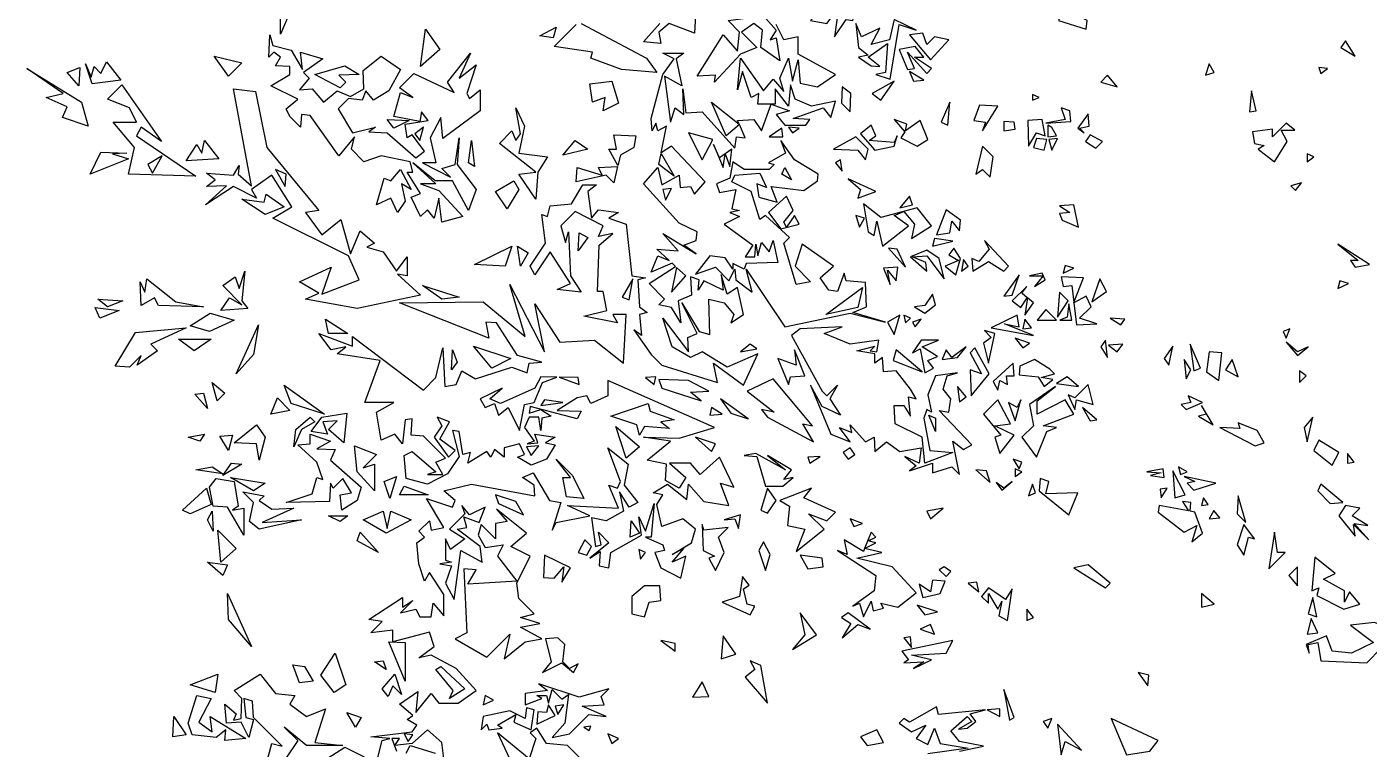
# Model space of a CAD drawing. Header units: millimetres. Extents: x -1920 to 1916, y -1858 to 1858.
# Drawn here: x -1833 to -521, y 168 to 875 of the extents above; entities that cross this region are included whole.
import ezdxf

# ---------------------------------------------------------------- set-up
doc = ezdxf.new("R2010")
doc.units = ezdxf.units.MM
doc.layers.add('ALMOND-DRAW-PROFILE', color=7, linetype='Continuous', lineweight=25)

msp = doc.modelspace()

# ---------------------------------------------------------------- linework, layer by layer
at = {"layer": 'ALMOND-DRAW-PROFILE'}
for points in [[(-1585.4, 867.5), (-1585.4, 890), (-1565.7, 913.5)], [(-1043.8, 864.7), (-1032.6, 881.6), (-1026, 880.7), (-1022.2, 901.3), (-1013.8, 904.1), (-1040.1, 906), (-1067.3, 880.7), (-1051.3, 877.8), (-1040.1, 892.9)], [(-825.1, 880.7), (-797.9, 872.2), (-796.9, 880.7), (-819.5, 891.9), (-824.2, 909.8), (-838.2, 890), (-822.3, 887.2)], [(-1161.2, 820.6), (-1160.2, 827.2), (-1178.1, 826.2), (-1152.7, 866.6), (-1138.6, 850.6), (-1136.8, 869.4), (-1148, 880.7), (-1113.3, 885.3), (-1101.1, 871.3), (-1106.7, 861.9), (-1101.1, 863.8), (-1097.3, 841.2), (-1116.1, 854.4), (-1114.2, 871.3), (-1122.7, 877.8), (-1134.9, 869.4), (-1119.9, 854.4), (-1135.8, 847.8)], [(-989.4, 823.4), (-980.9, 876.9), (-964, 871.3), (-985.6, 881.6), (-990.3, 861.9), (-1008.2, 857.2), (-999.7, 873.1), (-1017.5, 864.7), (-1023.2, 877.8), (-1020.4, 854.4), (-1011, 846.9), (-1020.4, 845), (-1008.2, 836.5), (-999.7, 835.6), (-1011, 845), (-992.2, 858.1), (-994.1, 830), (-1003.5, 828.1)], [(-1427.7, 683.5), (-1430.6, 707), (-1435.3, 687.3), (-1441.8, 695.7), (-1448.4, 689.2), (-1457.8, 707.9), (-1448.4, 711.7), (-1461.5, 732.3), (-1455.9, 732.3), (-1458.7, 742.7), (-1486.9, 748.3), (-1503.8, 742.7), (-1516, 754.9), (-1513.2, 767.1), (-1528.2, 748.3), (-1556.3, 787.7), (-1564.8, 788.7), (-1565.7, 776.5), (-1576.1, 786.8), (-1579.8, 794.3), (-1568.5, 803.7), (-1594.8, 816.8), (-1576.1, 828.1), (-1576.1, 835.6), (-1590.1, 836.5), (-1585.4, 845), (-1592, 849.7), (-1596.7, 845), (-1595.8, 866.6), (-1593, 856.3), (-1575.1, 851.6), (-1563.9, 832.8), (-1565.7, 849.7), (-1544.1, 843.1), (-1562.9, 830), (-1557.3, 824.3), (-1566.7, 813.1), (-1554.5, 814), (-1543.2, 800.9), (-1530.1, 812.1), (-1516.9, 806.5), (-1503.8, 814), (-1504.7, 831.8), (-1486.9, 845.9), (-1468.1, 832.8), (-1479.4, 812.1), (-1494.4, 802.7), (-1501.9, 812.1), (-1505.7, 802.7), (-1518.8, 804.6), (-1529.1, 794.3), (-1515, 770.8), (-1492.5, 776.5), (-1499.1, 771.8), (-1481.2, 770.8), (-1453.1, 746.4), (-1444.6, 753), (-1456.8, 769), (-1461.5, 766.1), (-1463.4, 779.3), (-1440.9, 783), (-1447.5, 791.5), (-1449.3, 782.1), (-1474.7, 786.8), (-1468.1, 810.3), (-1455.9, 805.6), (-1469, 814.9), (-1455, 829), (-1415.5, 810.3), (-1422.1, 820.6), (-1399.6, 848.7), (-1410.8, 824.3), (-1394, 837.5), (-1403.3, 809.3), (-1400.5, 804.6), (-1390.2, 813.1), (-1390.2, 792.4), (-1426.8, 765.2), (-1428.7, 785.8), (-1439, 766.1), (-1433.4, 741.7), (-1446.5, 741.7), (-1419.3, 727.7), (-1427.7, 736.1), (-1414.6, 739.9), (-1410.8, 766.1), (-1412.7, 739.9), (-1394, 715.4), (-1401.5, 694.8), (-1417.4, 723.9), (-1434.3, 723.9), (-1455.9, 741.7), (-1433.4, 721.1), (-1448.4, 721.1), (-1430.6, 714.5), (-1407.1, 689.2)], [(-1448.4, 835.6), (-1443.7, 872.2), (-1429.6, 852.5)], [(-1318.9, 863.8), (-1332, 865.6), (-1316, 874.1)], [(-950, 842.2), (-932.1, 861.9), (-946.2, 864.7), (-953.7, 857.2), (-957.5, 868.5), (-970.6, 866.6)], [(-953.7, 829), (-949, 833.7), (-965.9, 845), (-956.5, 845), (-965, 855.3), (-980.9, 852.5), (-972.5, 832.8), (-965.9, 833.7), (-972.5, 849.7)], [(-535.1, 845.9), (-544.4, 860.9), (-549.1, 854.4)], [(-1769.4, 818.7), (-1776, 838.4), (-1770.4, 825.3), (-1767.5, 835.6), (-1761, 829), (-1755.3, 840.3), (-1741.3, 822.5)], [(-1636.1, 826.2), (-1650.2, 845.9), (-1623, 839.4)], [(-1773.2, 777.4), (-1798.5, 785.8), (-1793.8, 796.2), (-1814.5, 805.6), (-1797.6, 809.3), (-1833.3, 833.7), (-1779.8, 800.9)], [(-1782.6, 816.8), (-1793.8, 830), (-1781.6, 834.7)], [(-1527.2, 814.9), (-1551.7, 828.1), (-1522.6, 836.5), (-1508.5, 828.1), (-1528.2, 827.2), (-1521.6, 820.6)], [(-966.8, 821.5), (-956.5, 822.5), (-970.6, 830.9)], [(-767.8, 815.9), (-777.2, 827.2), (-783.8, 820.6)], [(-681.5, 827.2), (-673, 830), (-677.7, 838.4)], [(-568.8, 829), (-562.3, 833.7), (-570.7, 834.7)], [(-1668, 728.6), (-1733.8, 730.5), (-1728.1, 756.7), (-1748.8, 781.2), (-1726.2, 781.2), (-1732.8, 795.2), (-1754.4, 803.7), (-1740.3, 817.8), (-1701.8, 762.4), (-1721.6, 776.5), (-1726.2, 768)], [(-1510.3, 599), (-1561, 608.4), (-1547.9, 614.1), (-1566.7, 625.3), (-1535.7, 639.4), (-1545.1, 613.1), (-1508.5, 627.2), (-1518.8, 650.7), (-1593, 687.3), (-1574.2, 698.6), (-1593.9, 729.5), (-1613.6, 715.4), (-1608.9, 707), (-1631.4, 718.3), (-1658.7, 700.4), (-1638, 719.2), (-1657.7, 718.3), (-1649.3, 724.8), (-1657.7, 731.4), (-1631.4, 729.5), (-1625.8, 738.9), (-1626.7, 730.5), (-1613.6, 719.2), (-1631.4, 814), (-1609.8, 811.2), (-1598.6, 756.7), (-1547.9, 694.8), (-1561, 692.9), (-1545.1, 671.3), (-1526.3, 686.3), (-1516.9, 652.6), (-1507.5, 675.1), (-1493.5, 662.9), (-1501, 659.1), (-1485, 654.4), (-1471.9, 635.7), (-1461.5, 649.7), (-1461.5, 631), (-1470.9, 632.8), (-1448.4, 612.2)], [(-1270, 792.4), (-1268.2, 805.6), (-1280.4, 800.9), (-1283.2, 818.7), (-1261.6, 821.5), (-1255, 799.9)], [(-1105.8, 799), (-1087.9, 792.4), (-1101.1, 788.7), (-1092.6, 778.3), (-1072, 778.3), (-1068.2, 784), (-1084.2, 784.9), (-1055.1, 795.2), (-1047.6, 785.8), (-1042.9, 801.8), (-1066.3, 797.1), (-1082.3, 803.7), (-1087, 817.8), (-1088.9, 797.1), (-1102, 814), (-1102, 799)], [(-1028.8, 791.5), (-1027.9, 809.3), (-1036.3, 815.9), (-1037.2, 799.9)], [(-998.8, 802.7), (-985.6, 821.5), (-1007.2, 809.3)], [(-933.1, 778.3), (-931.2, 800.9), (-939.6, 781.2)], [(-850.5, 802.7), (-843.9, 805.6), (-850.5, 808.4)], [(-638.3, 791.5), (-631.7, 792.4), (-636.4, 812.1)], [(-1335.8, 706.1), (-1352.6, 730.5), (-1335.8, 732.3), (-1371.4, 760.5), (-1359.2, 772.7), (-1355.5, 763.3), (-1350.8, 769.9), (-1355.5, 795.2), (-1347, 777.4), (-1352.6, 751.1), (-1324.5, 747.4), (-1333.9, 732.3)], [(-899.3, 772.7), (-884.2, 797.1), (-902.1, 798.1), (-907.7, 783), (-896.4, 781.2)], [(-837.3, 780.2), (-812.9, 782.1), (-813.8, 792.4), (-822.3, 795.2), (-818.5, 784)], [(-799.8, 770.8), (-804.5, 775.5), (-795.1, 777.4), (-796, 789.6), (-806.3, 775.5)], [(-1474.7, 775.5), (-1481.2, 784), (-1459.7, 783)], [(-1449.3, 763.3), (-1445.6, 776.5), (-1454, 769.9)], [(-1107.7, 767.1), (-1094.5, 767.1), (-1095.4, 775.5)], [(-1085.1, 770.8), (-1078.6, 775.5), (-1088.9, 776.5)], [(-1004.4, 753.9), (-985.6, 757.7), (-982.8, 768), (-985.6, 761.4), (-1010, 763.3), (-1003.5, 768), (-1008.2, 778.3), (-1018.5, 769.9)], [(-963.1, 757.7), (-952.8, 764.3), (-960.3, 783), (-974.4, 772.7), (-973.4, 779.3), (-985.6, 784), (-975.3, 771.8), (-979.1, 766.1)], [(-878.6, 772.7), (-867.3, 774.6), (-868.3, 781.2), (-878.6, 782.1)], [(-854.2, 757.7), (-846.7, 770.8), (-838.2, 768), (-841.1, 784), (-855.1, 783)], [(-835.4, 767.1), (-827, 768), (-831.4, 776), (-835.4, 778.3)], [(-613.9, 742.7), (-601.7, 762.4), (-607.3, 773.6), (-594.2, 773.6), (-602.6, 780.2), (-615.8, 767.1), (-615.8, 774.6), (-635.5, 771.8), (-633.6, 760.5), (-624.2, 758.6), (-629.9, 754.9)], [(-1677.4, 743.6), (-1667.1, 759.6), (-1662.4, 751.1), (-1659.6, 763.3), (-1645.5, 745.5)], [(-1395.8, 738), (-1401.5, 741.7), (-1398.6, 763.3)], [(-1309.5, 749.2), (-1297.3, 763.3), (-1285.1, 754.9)], [(-1255.6, 739), (-1264.4, 754.9), (-1256.9, 754.9), (-1259.7, 769), (-1238.1, 768), (-1240, 756.7), (-1253.1, 749.2)], [(-1173.4, 744.5), (-1163, 764.3), (-1186.5, 770.8)], [(-1092.6, 581.2), (-1028.8, 594.4), (-994.1, 585.9), (-1026, 595.3), (-1012.8, 600.9), (-1013.8, 624.4), (-1032.6, 626.3), (-1034.4, 633.8), (-1041, 615.9), (-1049.5, 616.9), (-1057.9, 629.1), (-1044.8, 640.4), (-1075.7, 661.9), (-1082.3, 640.4), (-1067.3, 625.3), (-1081.4, 622.5), (-1093.6, 662.9), (-1087.9, 668.5), (-1111.4, 690.1), (-1117, 686.3), (-1125.5, 713.6), (-1144.3, 723), (-1141.4, 729.5), (-1117, 731.4), (-1110.5, 717.3), (-1119.9, 721.1), (-1118, 707.9), (-1100.1, 703.2), (-1105.8, 718.3), (-1073.9, 714.5), (-1060.7, 723.9), (-1059.8, 730.5), (-1083.2, 744.5), (-1096.4, 763.3), (-1091.7, 751.1), (-1108.6, 741.7), (-1103, 739.9), (-1107.7, 735.2), (-1132.1, 735.2), (-1143.3, 742.7), (-1146.1, 726.7), (-1159.3, 721.1), (-1156.5, 712.6), (-1140.5, 715.4), (-1144.3, 696.7), (-1136.8, 694.8), (-1146.1, 692.9), (-1136.8, 689.2), (-1151.8, 681.7), (-1123.6, 661), (-1131.1, 649.7), (-1121.7, 649.7), (-1120.8, 661.9), (-1118.9, 650.7), (-1115.2, 663.8), (-1107.7, 654.4), (-1103.9, 665.7), (-1099.2, 644.1), (-1130.2, 643.2), (-1132.1, 637.5), (-1143.3, 643.2), (-1143.3, 637.5), (-1150.8, 648.8), (-1165.8, 650.7), (-1179.9, 632.8), (-1160.2, 639.4), (-1147.1, 626.3), (-1141.4, 637.5), (-1140.5, 627.2), (-1124.5, 615), (-1130.2, 637.5)], [(-1013.8, 744.5), (-1011, 754.9), (-1023.2, 767.1), (-1044.8, 754.9), (-1021.3, 753.9)], [(-839.2, 753.9), (-836.4, 764.3), (-846.7, 765.2), (-849.5, 756.7)], [(-831.7, 753.9), (-826, 765.2), (-834.5, 764.3)], [(-788.5, 755.8), (-781.9, 762.4), (-794.1, 769), (-798.8, 762.4)], [(-1771.3, 730.5), (-1761, 752.1), (-1735.6, 751.1), (-1749.7, 750.2), (-1733.8, 745.5)], [(-1710.3, 731.4), (-1700.9, 748.3), (-1715, 739.9)], [(-1213.4, 750.6), (-1200.6, 728.6), (-1215.6, 739.9)], [(-1152.7, 737), (-1150.8, 750.2), (-1146.1, 738), (-1144.3, 754.9), (-1156.5, 746.4), (-1162.1, 759.6)], [(-891.8, 727.7), (-888.9, 747.4), (-899.3, 757.7), (-905.8, 730.5), (-899.3, 735.2)], [(-582, 742.7), (-575.4, 747.4), (-582, 750.2)], [(-1580.7, 718.3), (-1579.8, 730.5), (-1590.1, 735.2)], [(-1470.9, 692.9), (-1477.5, 707), (-1491.6, 700.4), (-1484.1, 726.7), (-1477.5, 723.9), (-1468.1, 735.2), (-1457.8, 715.4), (-1467.2, 721.1), (-1463.4, 704.2)], [(-1296.3, 723), (-1295.4, 737), (-1271, 729.5), (-1274.7, 737), (-1255.9, 737.9), (-1259.7, 722), (-1267.2, 729.5)], [(-1086.1, 724.8), (-1095.4, 730.5), (-1092.6, 737)], [(-1036.3, 733.3), (-1038.2, 744.5), (-1042.9, 741.7)], [(-1363.9, 696.7), (-1375.2, 713.6), (-1357.3, 723.9), (-1352.6, 715.4)], [(-1021.3, 707), (-1003.5, 713.6), (-1030.7, 725.8), (-1018.5, 715.4)], [(-593.3, 714.5), (-587.6, 722), (-597.9, 719.2)], [(-1600.5, 691), (-1623, 706.1), (-1601.4, 703.2), (-1599.5, 710.8), (-1581.7, 698.6)], [(-1209, 705.1), (-1203.4, 716.4), (-1211.8, 715.4)], [(-1096.4, 677), (-1078.6, 681.7), (-1083.2, 690.1), (-1090.8, 678.8), (-1093.6, 683.5), (-1084.2, 694.8), (-1090.8, 708.9), (-1108.6, 692.9)], [(-980, 697.6), (-967.8, 700.4), (-970.6, 708.9)], [(-996.9, 660.1), (-971.5, 679.8), (-985.6, 690.1), (-976.2, 693.9), (-965.9, 681.7), (-968.7, 667.6), (-949, 679.8), (-963.1, 697.6), (-998.8, 688.2), (-1015.7, 701.4), (-1011, 674.1), (-1005.3, 670.4), (-1002.5, 684.5)], [(-944.3, 671.3), (-931.2, 673.2), (-929.3, 684.5), (-921.8, 675.1), (-920.9, 685.4), (-934.9, 695.7)], [(-805.4, 678.8), (-810.1, 700.4), (-824.2, 699.5), (-813.8, 692.9), (-824.2, 692), (-821.4, 685.4)], [(-1019.4, 678.8), (-1014.7, 687.3), (-1023.2, 690.1)], [(-1294.5, 655.4), (-1293.5, 673.2), (-1285.1, 668.5)], [(-1365.8, 640.4), (-1395.8, 642.2), (-1359.2, 660.1)], [(-1350.8, 640.4), (-1353.6, 660.1), (-1343.3, 653.5)], [(-974.4, 639.4), (-982.8, 657.2), (-991.3, 658.2)], [(-936.8, 628.1), (-941.5, 647.9), (-953.7, 656.3), (-969.7, 649.7), (-953.7, 635.7), (-954.6, 644.1), (-967.8, 649.7), (-953.7, 650.7)], [(-948.1, 660.1), (-928.4, 664.8), (-946.2, 667.6)], [(-925.5, 631.9), (-920.9, 647.9), (-927.4, 658.2), (-932.1, 651.6), (-922.7, 646), (-935.9, 640.4)], [(-908.6, 635.7), (-893.6, 645), (-878.6, 635.7), (-873.9, 640.4), (-897.4, 665.7), (-892.7, 657.2), (-903, 645), (-909.6, 647.9)], [(-535.1, 639.4), (-521, 642.2), (-551.9, 661.9), (-532.2, 646), (-539.7, 646)], [(-919.9, 635.7), (-913.3, 640.4), (-918, 646.9)], [(-1643.6, 597.2), (-1635.2, 609.4), (-1623, 602.8), (-1641.8, 621.6), (-1629.6, 630), (-1625.8, 618.8), (-1620.2, 635.7), (-1623, 606.6), (-1617.4, 599)], [(-1198.2, 639.3), (-1203.4, 615), (-1189.3, 631)], [(-989.4, 622.5), (-992.2, 636.6), (-983.7, 626.3), (-981.9, 639.4), (-995.9, 638.5)], [(-878.6, 611.3), (-870.2, 612.2), (-863.6, 631.9)], [(-848.6, 620.6), (-838.2, 627.2), (-841.1, 633.8), (-853.3, 631), (-840.1, 631)], [(-809.9, 605), (-800.7, 629.1), (-822.3, 630), (-820.4, 620.6), (-812, 621.6)], [(-820.4, 633.8), (-810.1, 638.5), (-818.5, 641.3)], [(-1660.5, 600.9), (-1704.7, 601.9), (-1708.4, 609.4), (-1721.6, 601.9), (-1722.5, 625.3), (-1717.8, 615), (-1715.9, 628.1), (-1687.8, 605.6)], [(-1427.7, 608.4), (-1446.5, 621.6), (-1410.8, 610.3)], [(-1244.7, 607.5), (-1240.9, 628.1), (-1251.3, 610.3)], [(-1052.3, 593.4), (-1016.6, 619.7), (-1021.3, 600)], [(-855.5, 609.7), (-860.8, 614.1), (-856.1, 620.6), (-870.2, 606.6), (-861.7, 600)], [(-792.3, 605.6), (-778.2, 615.9), (-784.7, 628.1)], [(-551.9, 618.8), (-541.6, 623.5), (-550.1, 626.3)], [(-1754.4, 600.9), (-1763.8, 608.4), (-1739.4, 606.6)], [(-955.6, 594.4), (-945.3, 602.8), (-948.1, 613.1), (-955.6, 601.9), (-965.9, 600.9)], [(-858, 592.5), (-849.5, 604.7), (-855.3, 609.5)], [(-826, 590.6), (-815.7, 606.6), (-824.2, 615)], [(-823.7, 587.8), (-812, 587.8), (-814.8, 603.7), (-816.7, 590.6)], [(-809.9, 604.8), (-807.3, 583.1), (-787.6, 584), (-804.5, 589.7), (-793.2, 600.9), (-797.9, 611.3)], [(-1761.9, 589.7), (-1766.6, 600), (-1743.1, 597.2)], [(-1654.9, 576.5), (-1673.7, 582.2), (-1654, 594.4), (-1630.5, 587.8)], [(-985.6, 573.7), (-980, 592.5), (-992.2, 585.9)], [(-974.4, 585), (-969.7, 589.7), (-976.2, 592.5)], [(-890.8, 580.3), (-849.5, 572.8), (-877.7, 584), (-863.6, 581.2), (-865.5, 592.5)], [(-845.8, 587.8), (-827, 587.8), (-837.3, 598.1)], [(-1746.9, 542.7), (-1727.2, 575.6), (-1677.4, 580.3), (-1712.2, 564.3), (-1705.6, 557.7), (-1725.3, 543.7), (-1721.6, 553.1), (-1732.8, 541.8)], [(-1628.6, 535.2), (-1607, 583.1), (-1611.7, 554)], [(-1538.5, 574.6), (-1541.3, 588.7), (-1519.7, 574.6)], [(-921.8, 436.7), (-928.4, 469.5), (-918, 461.1), (-909.6, 465.8), (-941.5, 499.5), (-932.1, 497.7), (-930.2, 510.8), (-937.7, 520.2), (-934, 533.3), (-923.7, 536.2), (-945.3, 533.3), (-952.8, 514.6), (-949, 497.7), (-953.7, 500.5), (-956.5, 492), (-950.9, 460.1), (-928.4, 458.2), (-955.6, 447.9), (-958.4, 473.3), (-984.7, 486.4), (-985.6, 504.2), (-976.2, 504.2), (-969.7, 493.9), (-971.5, 512.7), (-964, 510.8), (-969.7, 520.2), (-983.7, 538), (-995.9, 537.1), (-996.9, 551.2), (-1004.4, 545.5), (-1004.4, 554.9), (-1022.2, 557.7), (-1004.4, 562.4), (-1009.1, 557.7), (-1002.5, 556.8), (-1000.6, 568.1), (-1028.8, 564.3), (-1054.1, 574.6), (-1036.3, 581.2), (-1077.6, 579.3), (-1086.1, 572.8), (-1056, 518.3), (-1051.3, 513.6), (-1041, 524), (-1048.5, 510.8), (-1038.2, 494.9), (-1056, 503.3), (-1067.3, 524), (-1047.6, 476.1), (-1028.8, 468.6), (-1039.1, 482.7), (-1026.9, 478), (-1028.8, 485.5), (-1013.8, 468.6), (-1005.3, 473.3), (-1004.4, 459.2), (-993.1, 468.6), (-980, 459.2), (-959.3, 462.9), (-961.2, 447.9), (-975.3, 454.5), (-964, 445.1), (-970.6, 440.4), (-948.1, 447.9), (-948.1, 438.5), (-929.3, 444.2)], [(-965, 581.2), (-959.3, 588.7), (-967.8, 585.9)], [(-893.6, 545.5), (-887.1, 574.6), (-897.4, 577.5), (-890.8, 570.9), (-898.3, 565.3)], [(-859.8, 579.3), (-851.4, 580.3), (-858, 588.7)], [(-764.1, 583.1), (-760.3, 588.7), (-774.4, 589.7)], [(-602.6, 570), (-598.9, 579.3), (-605.5, 576.5)], [(-1669.9, 557.7), (-1684.9, 569), (-1653, 569)], [(-1135.8, 556.8), (-1119.9, 559.6), (-1126.4, 564.3)], [(-955.6, 536.2), (-947.1, 540.9), (-952.8, 548.4), (-943.4, 552.1), (-958.4, 561.5), (-942.4, 568.1), (-959.3, 568.1), (-967.8, 555.9), (-960.3, 559.6)], [(-859.8, 560.6), (-853.3, 565.3), (-867.3, 570)], [(-777.2, 551.2), (-779.1, 568.1), (-783.8, 561.5)], [(-767.8, 556.8), (-762.2, 564.3), (-776.3, 563.4)], [(-692.8, 538), (-686.2, 540.9), (-696.5, 564.3)], [(-591.4, 553.1), (-581, 561.5), (-591.4, 556.8), (-602.6, 566.2)], [(-1418.4, 539), (-1417.4, 558.7), (-1412.7, 546.5)], [(-1378.9, 540.9), (-1396.8, 562.4), (-1360.2, 550.2)], [(-1088.9, 524.9), (-1087, 532.4), (-1072.9, 533.3), (-1083.2, 558.7), (-1081.4, 543.7), (-1099.2, 550.2)], [(-986.6, 548.4), (-958.4, 537.1), (-983.7, 558.7)], [(-938.7, 549.3), (-923.7, 551.2), (-915.2, 561.5), (-929.3, 551.2), (-934.9, 558.7)], [(-910.5, 513.6), (-892.7, 535.2), (-906.8, 560.6), (-911.5, 555.9), (-900.2, 535.2), (-911.5, 539)], [(-717.2, 543.7), (-713.4, 562.4), (-721.9, 550.2)], [(-668.3, 528.6), (-665.5, 555.9), (-677.7, 556.8), (-680.5, 537.1)], [(-884.2, 519.3), (-882.4, 528.6), (-874.9, 524.9), (-875.8, 533.3), (-868.3, 533.3), (-869.2, 545.5), (-888.9, 527.7)], [(-839.2, 523), (-830.7, 529.6), (-842, 531.5), (-828.9, 535.2), (-833.6, 539.9), (-848.6, 549.3), (-862.7, 542.7), (-863.6, 534.3), (-844.8, 532.4)], [(-700.3, 530.5), (-695.6, 539), (-702.1, 549.3)], [(-649.6, 532.4), (-655.2, 549.3), (-661.8, 539)], [(-589.5, 526.8), (-582.9, 533.3), (-589.5, 538)], [(-1647.4, 508.9), (-1652.1, 526.8), (-1639.9, 516.4)], [(-1351.7, 479.8), (-1347, 505.2), (-1337.6, 507.1), (-1329.2, 526.8), (-1315.2, 532), (-1331.1, 532.4), (-1336.7, 521.1), (-1370.5, 506.1), (-1380.8, 510.8), (-1368.6, 521.1), (-1390.2, 510.8), (-1385.5, 502.4), (-1376.1, 506.1), (-1372.4, 494.9), (-1363, 502.4)], [(-1312.9, 531.9), (-1293.5, 524.9), (-1294.5, 531.5)], [(-1220.3, 524.9), (-1218.4, 532.4), (-1228.7, 531.5)], [(-1212.8, 521.1), (-1174.3, 508.9), (-1184.6, 517.4), (-1166.8, 518.3), (-1186.5, 528.6), (-1215.6, 529.6)], [(-1064.5, 468.6), (-1074.8, 486.4), (-1065.4, 484.5), (-1103.9, 530.5), (-1129.2, 518.3), (-1103, 497.7), (-1115.2, 500.5), (-1109.5, 493)], [(-805.4, 523), (-816.7, 532.4), (-827, 525.8)], [(-809.1, 500.5), (-807.3, 509.9), (-791.3, 505.2), (-796, 524.9), (-809.1, 511.8), (-815.7, 514.6)], [(-1656.8, 501.4), (-1669, 515.5), (-1660.5, 516.4)], [(-1594.8, 495.8), (-1588.3, 511.8), (-1576.1, 499.5)], [(-1542.3, 495.8), (-1575.1, 506.1), (-1581.7, 524)], [(-921.8, 508), (-915.2, 512.7), (-923.7, 523)], [(-846.7, 453.6), (-836.4, 478.9), (-827, 482.7), (-840.1, 484.5), (-810.1, 495.8), (-818.5, 509.9), (-845.8, 495.8), (-845.8, 508.9), (-827.9, 523), (-853.3, 505.2), (-849.5, 484.5), (-860.8, 473.3)], [(-700.3, 500.5), (-684.3, 507.1), (-698.4, 513.6), (-695.6, 507.1), (-705, 505.2)], [(-1331.1, 504.2), (-1309.5, 507.1), (-1327.3, 509.9)], [(-1234.4, 475.1), (-1237.2, 485.5), (-1262.5, 493.9), (-1225.9, 506.1), (-1224, 498.6), (-1200.6, 490.2), (-1213.7, 488.3), (-1205.3, 481.7), (-1229.7, 483.6)], [(-1165.8, 494.9), (-1153.6, 495.8), (-1164, 502.4)], [(-1128.3, 491.1), (-1155.5, 510.8), (-1145.2, 496.7)], [(-882.4, 457.3), (-868.3, 475.1), (-887.1, 484.5), (-872, 486.4), (-884.2, 509.9), (-898.3, 495.8), (-881.4, 475.1), (-887.1, 473.3)], [(-867.3, 489.2), (-861.7, 509.9), (-865.5, 502.4), (-873.9, 507.1)], [(-794.1, 489.2), (-787.6, 490.2), (-801.6, 502.4)], [(-674, 485.5), (-685.2, 504.2), (-680.5, 495.8), (-688.1, 493.9)], [(-1606.1, 450.7), (-1608.9, 466.7), (-1630.5, 467.6), (-1608.9, 485.5), (-1600.5, 473.3)], [(-1572.3, 463.9), (-1570.4, 480.8), (-1556.3, 493), (-1551.7, 488.3), (-1564.8, 480.8)], [(-1523.5, 467.6), (-1538.5, 480.8), (-1530.1, 489.2), (-1544.1, 488.3), (-1539.4, 476.1), (-1555.4, 478.9), (-1545.1, 493), (-1520.7, 496.7)], [(-1421.2, 453.6), (-1414.6, 460.1), (-1429.6, 471.4), (-1420.2, 488.3), (-1432.4, 493), (-1427.7, 484.5), (-1435.3, 473.3)], [(-945.3, 478.9), (-951.8, 494.9), (-945.3, 492)], [(-632.7, 464.8), (-624.2, 467.6), (-630.8, 479.8), (-649.6, 487.3), (-647.7, 481.7), (-667.4, 482.7)], [(-582, 468.6), (-576.4, 493), (-584.8, 482.7)], [(-1664.3, 469.5), (-1675.6, 473.3), (-1659.6, 476.1)], [(-1636.1, 460.1), (-1644.6, 474.2), (-1632.4, 475.1)], [(-1525.4, 401.9), (-1527.2, 416.9), (-1516, 418.8), (-1524.4, 432.9), (-1533.8, 423.5), (-1536.6, 428.2), (-1537.6, 410.4), (-1579.8, 409.4), (-1554.5, 417.9), (-1549.8, 433.8), (-1544.1, 432), (-1549.8, 448.9), (-1568.5, 465.8), (-1556.3, 466.7), (-1556.3, 476.1), (-1536.6, 469.5), (-1549.8, 462), (-1531.9, 461.1), (-1536.6, 450.7), (-1506.6, 424.5), (-1510.3, 411.3)], [(-1247.5, 452.6), (-1257.8, 483.6), (-1234.4, 463.9)], [(-1164, 459.2), (-1160.2, 466.7), (-1179.9, 473.3)], [(-1493.5, 420.7), (-1510.3, 439.5), (-1513.2, 464.8), (-1491.6, 456.4), (-1504.7, 443.2), (-1493.5, 447)], [(-1340.4, 455.4), (-1332.9, 464.8), (-1345.1, 463.9)], [(-1030.7, 451.7), (-1024.1, 456.4), (-1028.8, 462.9), (-1035.4, 458.2)], [(-557.6, 446), (-551, 458.2), (-570.7, 470.4), (-575.4, 460.1)], [(-1641.8, 435.7), (-1633.3, 447.9), (-1623, 447)], [(-1288.8, 413.2), (-1305.7, 415.1), (-1309.5, 433.8), (-1302, 433.8), (-1316, 451.7), (-1300.1, 435.7)], [(-1111.4, 425.4), (-1094.5, 425.4), (-1084.2, 433.8), (-1093.6, 432), (-1086.1, 441.4), (-1109.5, 455.4), (-1091.7, 441.4), (-1120.8, 457.3), (-1132.1, 455.4), (-1119.9, 454.5)], [(-1068.2, 447.9), (-1057.9, 454.5), (-1070.1, 453.6)], [(-863.6, 442.3), (-860.8, 448.9), (-869.2, 451.7)], [(-542.6, 447.9), (-536, 448.9), (-542.6, 457.3)], [(-1641.8, 437.6), (-1668, 441.4), (-1652.1, 444.2)], [(-1621.1, 377.5), (-1637.1, 404.7), (-1651.2, 405.7), (-1654.9, 424.5), (-1648.3, 432.9), (-1630.5, 430.1), (-1626.7, 405.7), (-1632.4, 401.9), (-1621.1, 403.8)], [(-1611.7, 420.7), (-1634.3, 433.8), (-1600.5, 428.2)], [(-1478.4, 413.2), (-1484.1, 430.1), (-1471.9, 434.8)], [(-891.8, 429.1), (-895.5, 440.4), (-905.8, 441.4)], [(-867.3, 434.8), (-860.8, 439.5), (-867.3, 442.3)], [(-814.8, 397.2), (-806.3, 418.8), (-837.3, 417.9), (-834.5, 430.1), (-842.9, 432.9), (-843.9, 420.7)], [(-735, 435.7), (-721.9, 433.8), (-722.8, 442.3), (-738.7, 439.5), (-724.7, 438.5)], [(-711.5, 414.1), (-701.2, 416.9), (-713.4, 440.4)], [(-705.9, 436.7), (-699.3, 439.5), (-707.8, 444.2)], [(-692.8, 421.6), (-671.2, 428.2), (-702.1, 434.8), (-691.8, 430.1), (-699.3, 428.2)], [(-1673.7, 398.2), (-1681.2, 401.9), (-1657.7, 423.5), (-1653, 407.6)], [(-1469, 416.9), (-1464.4, 425.4), (-1440.9, 416.9)], [(-1109.5, 399.1), (-1101.1, 411.3), (-1109.5, 423.5), (-1116.1, 401.9)], [(-1081.4, 361.6), (-1054.1, 383.2), (-1069.2, 398.2), (-1051.3, 391.6), (-1042.9, 400), (-1073.9, 414.1), (-1066.3, 423.5), (-1097.3, 411.3), (-1087.9, 405.7), (-1089.8, 386.9), (-1072.9, 383.2)], [(-880.5, 421.6), (-870.2, 430.1), (-878.6, 423.5), (-886.1, 429.1)], [(-854.2, 416), (-847.6, 418.8), (-850.5, 427.3)], [(-724.7, 414.1), (-719, 423.5), (-725.6, 422.6)], [(-559.5, 408.5), (-547.3, 409.4), (-568.8, 427.3), (-571.7, 420.7)], [(-1606.1, 383.2), (-1615.5, 390.7), (-1611.7, 409.4), (-1622.1, 419.8), (-1601.4, 416), (-1606.1, 411.3), (-1593.9, 402.9), (-1572.3, 403.8), (-1603.3, 389.7), (-1564.8, 392.5)], [(-1348, 397.2), (-1355.5, 410.4), (-1375.2, 416.9), (-1372.4, 408.5)], [(-697.9, 401.2), (-726.5, 406.6), (-727.5, 400), (-702.1, 380.3), (-689.9, 386.9), (-694.6, 370.9), (-684.3, 379.4), (-691.8, 400), (-696.3, 400.9), (-695.6, 409.4), (-704, 410.4)], [(-685.2, 406.6), (-678.7, 407.6), (-683.4, 414.1)], [(-642.1, 389.7), (-649.6, 416), (-650.5, 398.2)], [(-1651.2, 381.3), (-1656.8, 392.5), (-1652.1, 401)], [(-1527.2, 390.7), (-1538.5, 396.3), (-1519.7, 396.3)], [(-1482.2, 379.4), (-1504.7, 392.5), (-1485, 401), (-1481.2, 384.1), (-1477.5, 401), (-1457.8, 392.5)], [(-1415.5, 314.6), (-1409, 362.5), (-1388.3, 351.2), (-1390.2, 366.3), (-1412.7, 383.2), (-1403.3, 385), (-1406.2, 395.4), (-1391.1, 389.7), (-1385.5, 404.7), (-1400.5, 397.2), (-1408, 406.6), (-1405.2, 398.2), (-1420.2, 383.2), (-1405.2, 373.8), (-1419.3, 363.4), (-1424, 373.8), (-1424, 353.1), (-1418.4, 351.2), (-1429.6, 349.4), (-1418.4, 347.5), (-1424, 330.6)], [(-1366.7, 256.4), (-1346.1, 273.3), (-1330.1, 276.1), (-1350.8, 287.4), (-1332, 291.2), (-1350.8, 296.8), (-1337.6, 300.5), (-1352.6, 315.6), (-1354.5, 330.6), (-1341.4, 356.9), (-1360.2, 366.3), (-1345.1, 379.4), (-1374.2, 402.9), (-1363.9, 390.7), (-1375.2, 388.8), (-1375.2, 373.8), (-1389.3, 387.8), (-1392.1, 377.5), (-1385.5, 365.3), (-1367.7, 368.1), (-1373.3, 356.9), (-1354.5, 332.5), (-1402.4, 329.6), (-1394, 343.7), (-1406.2, 344.7), (-1403.3, 281.8), (-1414.6, 276.1), (-1383.6, 258.3), (-1361.1, 280.8)], [(-1137.7, 384.1), (-1135.8, 397.2), (-1151.8, 392.5), (-1141.4, 393.5)], [(-950, 393.5), (-937.7, 403.8), (-953.7, 401)], [(-677.7, 393.5), (-667.4, 394.4), (-673.1, 401.6)], [(-521.9, 372.8), (-536, 388.8), (-522.8, 386.9), (-537.9, 396.3), (-530.4, 403.8), (-544.4, 406.6), (-551, 396.3), (-535.1, 376.6), (-536.9, 387.8)], [(-1643.6, 351.2), (-1646.5, 382.2), (-1628.6, 364.4)], [(-1243.8, 375.6), (-1242.8, 391.6), (-1234.4, 379.4)], [(-1160.2, 342.8), (-1151.8, 360.6), (-1157.4, 375.6), (-1148, 385), (-1171.5, 382.2), (-1173.4, 387.8), (-1172.4, 362.5), (-1161.2, 356.9), (-1166.8, 355)], [(-1025, 386), (-1016.6, 388.8), (-1028.8, 393.5)], [(-643.9, 357.8), (-639.2, 375.6), (-633.6, 373.8), (-643.9, 387.8), (-650.5, 368.1)], [(-1489.7, 360.6), (-1510.3, 371.9), (-1507.5, 380.3)], [(-1286, 357.8), (-1281.3, 366.3), (-1287.9, 372.8), (-1294.5, 360.6)], [(-1111.4, 342.8), (-1106.7, 358.7), (-1113.3, 370.9), (-1118, 362.5)], [(-1015.7, 297.7), (-1008.2, 312.8), (-1006.3, 303.4), (-995.9, 306.2), (-998.8, 310.9), (-981.9, 307.1), (-964, 321.2), (-987.5, 346.5), (-1022.2, 355), (-997.8, 360.6), (-1014.5, 364.3), (-1015.7, 361.6), (-1034.4, 372.8), (-1031.6, 358.7), (-1041, 362.5), (-1003.5, 338.1), (-1005.3, 323.1), (-1026, 308.1), (-1019.4, 310.9)], [(-1014.5, 364.5), (-1003.5, 370), (-1011, 371.9), (-1003.5, 375.6), (-1008.2, 380.3)], [(-619.5, 344.7), (-603.6, 360.6), (-611.1, 360.6), (-613.9, 380.3)], [(-1310.4, 331.5), (-1302, 345.6), (-1327.3, 357.8), (-1328.2, 336.2), (-1317.9, 335.3), (-1308.5, 346.5)], [(-1233.4, 354.1), (-1228.7, 360.6), (-1235.3, 363.4)], [(-1070.1, 344.7), (-1055.1, 346.5), (-1056, 355), (-1077.6, 357.8)], [(-546.3, 305.2), (-530.4, 309.9), (-540.7, 322.1), (-545.4, 311.8), (-545.4, 323.1), (-566, 334.3), (-554.8, 340), (-574.5, 355.9), (-577.3, 323.1), (-570.7, 325.9), (-572.6, 318.4)], [(-1641.8, 338.1), (-1656.8, 351.2), (-1637.1, 348.4)], [(-934.9, 337.2), (-930.2, 341.8), (-936.8, 346.5), (-941.5, 343.7)], [(-779.1, 325.9), (-774.4, 330.6), (-796, 348.4), (-810.1, 345.6)], [(-591.4, 327.8), (-591.4, 346.5), (-599.8, 338.1)], [(-1126.4, 299.6), (-1121.7, 308.1), (-1129.2, 309.9), (-1133, 325), (-1127.4, 328.7), (-1133.9, 337.2), (-1136.8, 317.4), (-1153.6, 311.8)], [(-957.5, 316.5), (-940.6, 320.3), (-935.9, 332.5), (-948.1, 333.4), (-950, 322.1), (-961.2, 329.6)], [(-903, 322.1), (-904.9, 331.5), (-913.3, 330.6)], [(-1613.6, 268.6), (-1636.1, 294.9), (-1637.1, 320.3)], [(-1229.7, 297.7), (-1225, 311.8), (-1213.7, 313.7), (-1214.7, 327.8), (-1229.7, 327.8), (-1241.9, 317.4), (-1241.9, 300.5)], [(-874.9, 294), (-870.2, 325), (-876.7, 314.6), (-893.6, 325.9), (-900.2, 317.4), (-893.6, 310.9), (-893.6, 320.3), (-884.2, 305.2), (-880.5, 312.8), (-883.3, 298.7)], [(-685.2, 307.1), (-673, 309.9), (-685.2, 320.3)], [(-572.6, 297.7), (-576.4, 316.5), (-581, 300.5)], [(-955.6, 299.6), (-943.4, 302.4), (-963.1, 309)], [(-856.1, 294), (-849.5, 296.8), (-856.1, 305.2)], [(-1085.1, 265.8), (-1061.7, 279.9), (-1077.6, 301.5), (-1072.9, 279.9)], [(-1036.3, 277.1), (-1021.3, 290.2), (-1009.1, 285.5), (-1030.7, 301.5), (-1037.2, 296.8), (-1027.9, 291.2)], [(-946.2, 280.8), (-950, 290.2), (-960.3, 285.5)], [(-523.8, 252.7), (-509.7, 266.8), (-509.7, 289.3), (-516.3, 292.1), (-539.7, 289.3), (-517.2, 272.4), (-538.8, 262.1), (-557.6, 263.9), (-563.2, 279), (-582.9, 270.5), (-580.1, 262.1), (-581, 270.5), (-571.7, 272.4), (-568.8, 254.6)], [(-582, 280.8), (-571.7, 281.8), (-578.2, 295.9)], [(-1329.2, 243.3), (-1310.4, 252.7), (-1299.1, 243.3), (-1294.5, 251.7), (-1302.9, 247), (-1309.5, 253.6), (-1307.6, 270.5), (-1314.2, 277.1), (-1326.4, 276.1), (-1320.7, 253.6)], [(-1154.6, 256.4), (-1140.5, 261.1), (-1152.7, 279)], [(-968.7, 267.7), (-969.7, 278), (-976.2, 277.1)], [(-1463.4, 234.8), (-1479.4, 273.3), (-1463.4, 272.4)], [(-1199.6, 263.9), (-1199.6, 271.4), (-1213.7, 274.3)], [(-966.8, 247), (-949, 255.5), (-968.7, 260.2), (-934.9, 262.1), (-928.4, 274.3), (-978.1, 263.9), (-971.5, 255.5), (-976.2, 252.7), (-956.5, 253.6)], [(-1566.7, 233), (-1573.2, 250.8), (-1562, 248.9), (-1553.5, 234.8)], [(-1532.9, 223.6), (-1546, 240.5), (-1531.9, 262.1), (-1521.6, 231.1)], [(-1482.2, 246.1), (-1493.5, 253.6), (-1485, 254.6)], [(-1109.5, 213.2), (-1116.1, 249.9), (-1126.4, 254.6), (-1121.7, 246.1), (-1131.1, 238.6)], [(-1649.3, 223.6), (-1673.7, 231.1), (-1646.5, 241.4)], [(-1480.3, 219.8), (-1485.9, 227.3), (-1473.7, 241.4), (-1467.2, 221.7), (-1475.6, 230.1)], [(-1420.2, 217.9), (-1416.5, 225.5), (-1433.4, 246.1), (-1428.7, 248.9), (-1405.2, 227.3)], [(-737.8, 230.1), (-736.9, 240.5), (-747.2, 243.3)], [(-1319.8, 179.5), (-1302.9, 183.2), (-1284.1, 202), (-1267.2, 200.1), (-1290.7, 210.4), (-1269.1, 211.4), (-1271.9, 219.8), (-1264.4, 227.3), (-1293.5, 218.9), (-1332.9, 232), (-1324.5, 225.5), (-1346.1, 222.6), (-1346.1, 211.4), (-1330.1, 217.9), (-1334.8, 220.8), (-1325.4, 220.8), (-1323.5, 213.2), (-1319.8, 226.4), (-1310.5, 217.1), (-1303.8, 221.7), (-1307.6, 193.5)], [(-1182.7, 218.9), (-1166.8, 219.8), (-1173.4, 233.9)], [(-873, 196.4), (-868.3, 199.2), (-878.6, 226.4)], [(-1639.9, 176.6), (-1638.9, 187), (-1648.3, 179.5), (-1671.8, 182.3), (-1675.6, 193.5), (-1667.1, 220.8), (-1653, 217.9), (-1665.2, 194.5), (-1652.1, 185.1), (-1654, 200.1), (-1619.2, 178.5)], [(-1387.4, 211.4), (-1377.1, 216.1), (-1385.5, 220.8)], [(-1334.8, 192.6), (-1317, 201), (-1323.5, 211.4), (-1325.4, 203.9), (-1333.9, 204.8)], [(-1314.2, 202), (-1308.5, 211.4), (-1317, 210.4)], [(-1690.6, 180.4), (-1689.6, 200.1), (-1677.4, 182.3)], [(-1512.2, 189.8), (-1520.7, 203.9), (-1506.6, 199.2)], [(-1389.3, 187), (-1383.6, 192.6), (-1381.7, 187), (-1368.6, 188.8), (-1373.3, 191.7), (-1355.5, 202), (-1357.3, 194.5), (-1340.4, 187), (-1337.6, 206.7), (-1345.1, 208.6), (-1346.1, 198.2), (-1361.1, 205.7), (-1387.4, 200.1)], [(-882.4, 200.1), (-882.4, 207.6), (-894.6, 206.7)], [(-835.4, 188.8), (-831.7, 198.2), (-840.1, 195.4)], [(-758.5, 162.6), (-735.9, 166.3), (-727.5, 176.6), (-773.5, 198.2)], [(-1299.1, 134.4), (-1270, 146.6), (-1280.4, 147.5), (-1304.8, 171.9), (-1325.4, 173.8), (-1334.8, 188.8), (-1341.4, 184.1), (-1335.8, 178.5), (-1342.3, 158.8), (-1373.3, 184.1), (-1351.7, 138.2), (-1317.9, 138.2), (-1312.3, 155.1), (-1315.1, 139.1), (-1308.5, 136.3), (-1299.1, 153.2)], [(-1283.6, 186.3), (-1282.2, 190.7), (-1288.8, 189.8)], [(-1011.9, 171.9), (-995.9, 174.8), (-1002.5, 187), (-1018.5, 180.4)], [(-822.3, 162.6), (-818.5, 175.7), (-802.6, 167.3), (-826, 192.6)], [(-1460.6, 175.7), (-1455.9, 182.3), (-1464.4, 183.2)], [(-1261.6, 173.8), (-1255, 178.5), (-1265.4, 183.2)]]:
    msp.add_lwpolyline(points, close=True, dxfattribs=at)
for points in [[(-1179.9, 886.3), (-1180.9, 868.5), (-1205.5, 877.7), (-1215.6, 869.4), (-1213.7, 858.1), (-1230.6, 860), (-1214.7, 877.8)], [(-1490.6, 158.8), (-1485.9, 176.6), (-1478.4, 178.5), (-1497.2, 180.4), (-1456.8, 185.1), (-1452.1, 191.7), (-1461.5, 197.3), (-1455.9, 201), (-1469, 212.3), (-1451.2, 224.5), (-1453.1, 203.9), (-1438.1, 222.6), (-1430.6, 213.2), (-1411.8, 213.2), (-1394, 225.5), (-1413.7, 247), (-1438.1, 260.2), (-1450.3, 257.4), (-1435.3, 268.6), (-1439.9, 282.7), (-1475.6, 273.3), (-1475.6, 284.6), (-1497.2, 281.8), (-1485.9, 293), (-1499.1, 294.9), (-1466.2, 316.5), (-1466.2, 307.1), (-1455.9, 313.7), (-1468.1, 301.5), (-1453.1, 305.2), (-1449.3, 297.7), (-1438.1, 297.7), (-1436.2, 310.9), (-1425.9, 298.7), (-1425.9, 319.3), (-1439.9, 340.9), (-1444.6, 332.5), (-1450.3, 349.4), (-1452.1, 370), (-1444.6, 375.6), (-1450.3, 381.3), (-1439.9, 391.6), (-1438.1, 382.2), (-1425.9, 385), (-1442.8, 413.2), (-1417.4, 404.7), (-1414.6, 411.3), (-1425.9, 420.7), (-1398.6, 427.3), (-1336.7, 416), (-1337.6, 426.3), (-1348.9, 433.8), (-1338.6, 438.5), (-1322.6, 411.3), (-1311.3, 409.4), (-1319.8, 382.2), (-1316, 389.7), (-1283.2, 396.3), (-1304.8, 406.6), (-1255, 403.8), (-1264.4, 426.3), (-1256, 423.5), (-1253.1, 430.1), (-1265.4, 462.9), (-1245.6, 447), (-1249.4, 426.3), (-1236.3, 409.4), (-1244.7, 404.7), (-1254.1, 419.8), (-1250.3, 401), (-1267.2, 391.6), (-1281.3, 394.4), (-1277.6, 366.3), (-1271.9, 368.1), (-1274.7, 380.3), (-1264.4, 370), (-1283.2, 355), (-1272.9, 361.6), (-1273.8, 347.5), (-1264.5, 345.6), (-1262.5, 360.6), (-1232.5, 377.5), (-1235.3, 395.4), (-1228.7, 381.3), (-1220.3, 408.5), (-1223.1, 375.6), (-1228.7, 375.6), (-1211.8, 368.1), (-1210, 362.5), (-1219.4, 360.6), (-1213.7, 345.6), (-1194, 335.3), (-1189.3, 356.9), (-1202.5, 351.2), (-1191.2, 364.4), (-1202.5, 358.7), (-1183.7, 370), (-1179.9, 383.2), (-1192.1, 393.5), (-1212.8, 386), (-1217.5, 407.6), (-1211.8, 416.9), (-1221.2, 418.8), (-1207.2, 427.3), (-1188.4, 412.3), (-1186.5, 427.3), (-1171.5, 410.4), (-1147.1, 406.6), (-1155.5, 428.2), (-1142.4, 424.5), (-1156.5, 453.6), (-1175.2, 436.7), (-1184.6, 447.9), (-1205.3, 447.9), (-1189.3, 433.8), (-1195.9, 423.5), (-1209, 431), (-1208.1, 447), (-1226.9, 450.7), (-1204.3, 469.5), (-1230.6, 473.3), (-1195.9, 472.3), (-1161.2, 482.7), (-1265.4, 528.6), (-1265.4, 513.6), (-1282.2, 506.1), (-1286, 513.6), (-1295.4, 511.8), (-1315.1, 499.5), (-1291.6, 498.6), (-1295.4, 491.1), (-1341.4, 503.3), (-1342.3, 496.7), (-1331.1, 500.5), (-1320.7, 493.9), (-1330.1, 492), (-1331.1, 479.8), (-1332.9, 493), (-1342.3, 493), (-1347, 482.7), (-1337.6, 469.5), (-1344.2, 466.7), (-1333.9, 467.6), (-1336.7, 476.1), (-1317, 473.3), (-1326.4, 467.6), (-1317, 465.8), (-1325.4, 451.7), (-1340.4, 446), (-1353.6, 453.6), (-1347, 456.4), (-1351.7, 466.7), (-1366.7, 462.9), (-1366.7, 453.6), (-1376.1, 461.1), (-1379.9, 453.6), (-1383.6, 459.2), (-1402.4, 447.9), (-1399.6, 458.2), (-1407.1, 456.4), (-1410.8, 478.9), (-1417.4, 479.8), (-1410.8, 454.5), (-1422.1, 437.6), (-1441.8, 427.3), (-1462.5, 432.9), (-1464.4, 455.4), (-1456.8, 459.2), (-1433.4, 439.5), (-1441.8, 436.7), (-1426.8, 436.7), (-1433.4, 448.9), (-1424, 452.6), (-1445.6, 474.2), (-1457.8, 475.1), (-1456.8, 491.1), (-1463.4, 490.2), (-1466.2, 466.7), (-1473.7, 476.1), (-1486.9, 470.4), (-1491.6, 497.7), (-1474.7, 507.1), (-1502.8, 507.1), (-1487.8, 548.4), (-1530.1, 554.9), (-1521.6, 561.5), (-1535.7, 558.7), (-1547.9, 574.6), (-1515, 562.4), (-1515, 571.8), (-1445.6, 519.3), (-1433.4, 531.5), (-1426.8, 560.6), (-1424.9, 523), (-1413.7, 524.9), (-1408, 538), (-1394.9, 530.5), (-1359.2, 541.8), (-1344.2, 536.2), (-1342.3, 545.5), (-1330.1, 546.5), (-1353.6, 553.1), (-1374.2, 585), (-1384.6, 585.9), (-1381.7, 570), (-1469, 604.7), (-1387.4, 605.6), (-1346.1, 571.8), (-1361.1, 622.5), (-1327.3, 556.8), (-1336.7, 603.7), (-1312.3, 566.2), (-1278.5, 568.1), (-1250.3, 545.5), (-1247.5, 593.4), (-1260.7, 593.4), (-1256, 585), (-1288.8, 591.5), (-1266.3, 597.2), (-1270, 615.9), (-1275.7, 615.9), (-1273.8, 661), (-1260.7, 672.3), (-1274.7, 669.5), (-1270, 679.8), (-1297.3, 693.9), (-1311.3, 679.8), (-1306.7, 663.8), (-1303.8, 674.1), (-1302, 631), (-1291.6, 615), (-1315.1, 617.8), (-1302, 623.5), (-1321.7, 654.4), (-1336.7, 631.9), (-1341.4, 640.4), (-1326.4, 662.9), (-1330.1, 691), (-1324.5, 689.2), (-1321.7, 699.5), (-1301, 701.4), (-1289.8, 720.1), (-1276.6, 720.1), (-1285.1, 713.6), (-1281.3, 687.3), (-1274.7, 695.7), (-1255, 692.9), (-1264.4, 687.3), (-1247.5, 681.7), (-1241.9, 631), (-1228.7, 629.1), (-1236.3, 627.2), (-1234.4, 600.9), (-1226.9, 595.3), (-1234.4, 593.4), (-1232.5, 572.8), (-1240, 578.4), (-1223.1, 554), (-1212.8, 543.7), (-1158.3, 526.8), (-1162.1, 545.5), (-1133, 524), (-1118.9, 554.9), (-1149, 541.8), (-1173.4, 556.8), (-1184.6, 551.2), (-1202.5, 561.5), (-1211.8, 589.7), (-1186.5, 556.8), (-1187.4, 570.9), (-1178.1, 574.6), (-1193.1, 604.7), (-1176.2, 576.5), (-1165.8, 573.7), (-1166.8, 608.4), (-1151.8, 604.7), (-1142.4, 593.4), (-1145.2, 585), (-1133, 593.4), (-1138.6, 619.7), (-1149, 613.1), (-1154.6, 631.9), (-1152.7, 616.9), (-1171.5, 626.3), (-1177.1, 616.9), (-1176.2, 627.2), (-1184.6, 630), (-1183.7, 612.2), (-1196.8, 606.6), (-1194, 585), (-1203.4, 600), (-1215.6, 602.8), (-1210, 608.4), (-1225, 623.5), (-1199.3, 640.3), (-1202.5, 643.3), (-1223.1, 634.7), (-1216.5, 650.7), (-1205.6, 646.2), (-1217.5, 657.2), (-1196.8, 655.4), (-1211.8, 672.3), (-1179, 652.6), (-1191.2, 661), (-1179, 665.7), (-1178.1, 674.1), (-1195.9, 682.6), (-1230.6, 721.1), (-1216.5, 737), (-1212.8, 720.1), (-1195.9, 729.5), (-1194.9, 717.3), (-1184.6, 718.3), (-1180.9, 710.8), (-1170.5, 723), (-1203.4, 757.7), (-1213.3, 751.4), (-1208.1, 777.4), (-1216.5, 772.7), (-1218.4, 780.2), (-1222.2, 772.7), (-1223.1, 784.9), (-1211.8, 828.1), (-1200.6, 843.1), (-1211.8, 848.7), (-1191.2, 848.7), (-1198.7, 843.1), (-1193.1, 816.8), (-1210, 826.2), (-1204.3, 781.2), (-1199.6, 795.2), (-1191.2, 788.7), (-1192.1, 814), (-1189.3, 790.5), (-1173.4, 791.5), (-1141.4, 755.8), (-1139.6, 767.1), (-1131.1, 766.1), (-1136.9, 779.1), (-1149.9, 768), (-1164, 800.9), (-1137.1, 779.5), (-1138.6, 783), (-1122.7, 784), (-1115.2, 772.7), (-1105.8, 799), (-1118.9, 799), (-1118, 809.3), (-1125.5, 805.6), (-1133.9, 830.9), (-1138.6, 813.1), (-1135.8, 844), (-1113.3, 812.1), (-1103.9, 823.4), (-1093.6, 811.2), (-1097.3, 824.3), (-1088.9, 844), (-1085.1, 821.5), (-1079.5, 842.2), (-1077.6, 819.6), (-1060.7, 815.9), (-1042.9, 828.1), (-1079.5, 847.8), (-1079.5, 864.7), (-1093.6, 861.9), (-1101.1, 876.9)], [(-1291.6, 877.8), (-1227.8, 844), (-1217.5, 830), (-1252.2, 832.8), (-1282.2, 844), (-1280.4, 849.7), (-1317.9, 855.3), (-1296.3, 876.9)], [(-1599.5, 153.2), (-1593.9, 173.8), (-1583.6, 171), (-1611.7, 199.2), (-1612.7, 215.1), (-1621.1, 217.9), (-1619.2, 199.2), (-1611.7, 197.3), (-1616.4, 179.5), (-1623.9, 194.5), (-1638, 193.5), (-1639.9, 212.3), (-1628.6, 202.9), (-1631.4, 196.4), (-1623.9, 198.2), (-1623, 217.9), (-1630.5, 225.5), (-1605.2, 241.4), (-1590.1, 222.6), (-1571.4, 220.8), (-1576.1, 212.3), (-1560.1, 200.1), (-1541.3, 207.6), (-1551.7, 174.8), (-1524.4, 171.9), (-1560.1, 171.9), (-1581.7, 189.8), (-1568.5, 176.6), (-1579.8, 159.7)], [(-921.8, 166.3), (-898.3, 171), (-921.8, 175.7), (-930.2, 186), (-914.3, 200.1), (-909.6, 195.4), (-922.7, 187.9), (-914.3, 188.8), (-905.8, 195.4), (-911.5, 202.9), (-896.4, 206.7), (-942.4, 202), (-944.3, 209.5), (-970.6, 194.5), (-976.2, 198.2), (-980.9, 193.5), (-968.7, 185.1), (-954.6, 191.7), (-964, 178.5), (-952.8, 172.9), (-946.2, 188.8), (-940.6, 173.8), (-913.3, 169.1), (-952.8, 163.5)], [(-1424.9, 151.3), (-1427.7, 174.8), (-1441.8, 187), (-1456.8, 173.8), (-1473.7, 171.9), (-1469, 178.5), (-1476.6, 178.5), (-1471.9, 166.3)], [(-1462.5, 164.4), (-1458.7, 171.9), (-1434.3, 164.4)], [(-1543.2, 156.9), (-1522.6, 170.1), (-1485, 151.3)]]:
    msp.add_lwpolyline(points, dxfattribs=at)

doc.saveas('drawing.dxf')
